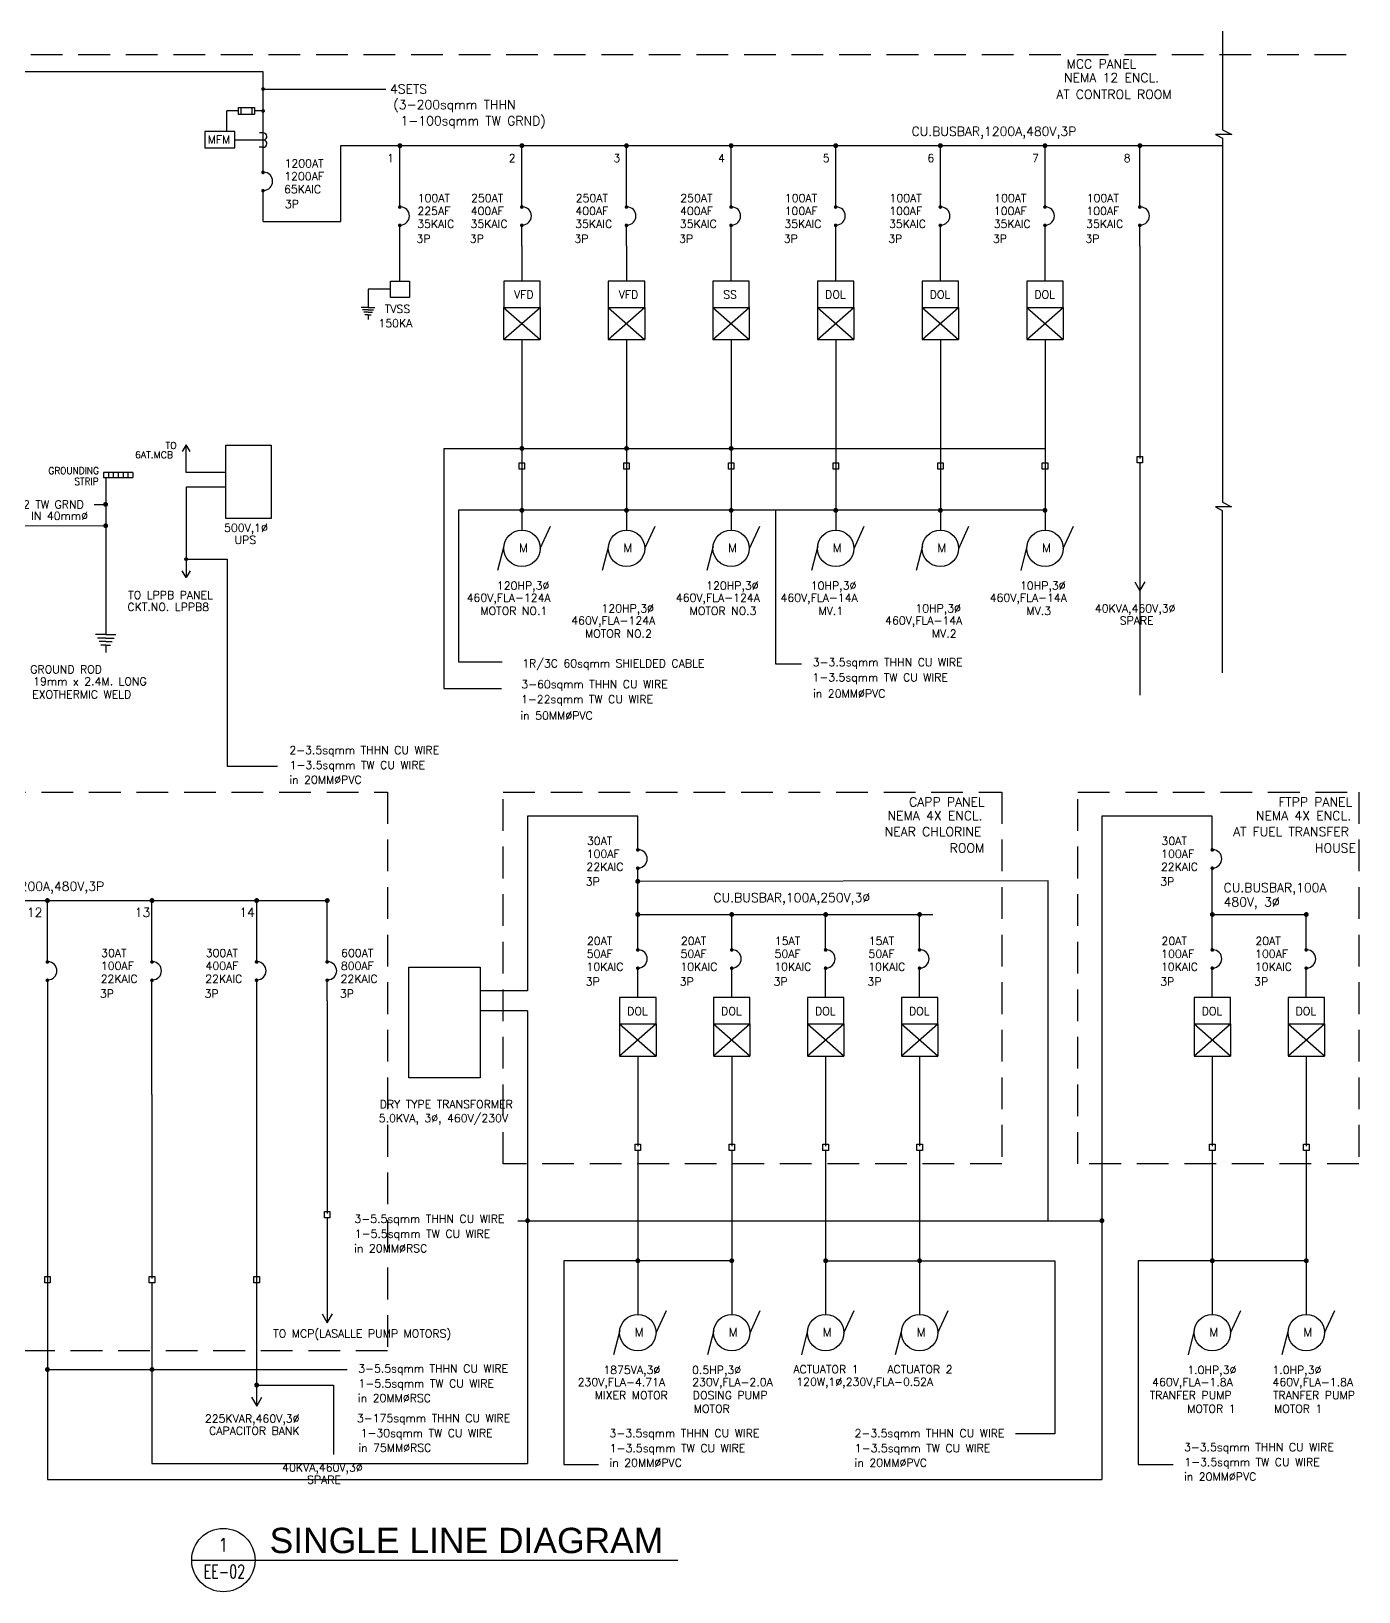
# Model space of a CAD drawing. Header units: millimetres. Extents: x 218407 to 1038532, y 22679 to 193677.
# Drawn here: x 1017592 to 1038532, y 26820 to 51430 of the extents above; entities that cross this region are included whole.
import ezdxf
from ezdxf.enums import TextEntityAlignment as Align

# ---------------------------------------------------------------- set-up
doc = ezdxf.new("R2010")
doc.units = ezdxf.units.MM
doc.header["$LTSCALE"] = 1000
doc.header["$MEASUREMENT"] = 0
doc.linetypes.add('HIDDEN', pattern=[0.375, 0.25, -0.125])
for name, color, linetype in [('a ee', 3, 'Continuous'), ('a ee co', 7, 'Continuous'), ('a lights', 3, 'Continuous'), ('aa co', 7, 'Continuous'), ('aa light', 7, 'Continuous'), ('drawing', 7, 'Continuous'), ('LIGHTING', 1, 'Continuous')]:
    doc.layers.add(name, color=color, linetype=linetype)
doc.styles.add('ROMANS', font='ROMANS.shx')
doc.styles.add('SIMPLEX', font='simplex.shx', dxfattribs={"width": 0.8})
doc.styles.get("Standard").update_dxf_attribs({"font": 'simplex.shx'})

msp = doc.modelspace()

# ---------------------------------------------------------------- hatches: boundary and pattern name
at = {"layer": 'a lights'}
msp.add_hatch(color=1, dxfattribs=at).paths.add_polyline_path([(1020059, 43104, 1), (1020014, 43104, 1)])

# ---------------------------------------------------------------- linework, layer by layer
at = {"color": 1}
msp.add_line((1020123, 27320), (1027789, 27320), dxfattribs=at)
msp.add_circle((1020623, 27320), 500, dxfattribs=at)
at = {"layer": 'a ee', "color": 4, "ltscale": 5}
for p, q in [((1021250, 49190, 106), (1021250, 50789, 106)), ((1022477, 48430, 106), (1022477, 49626, 106)), ((1023407, 48644, 106), (1023407, 49626, 106)), ((1025332, 48644, 88), (1025332, 49626, 88)), ((1026982, 48644, 88), (1026982, 49626, 88)), ((1028632, 48644, 88), (1028632, 49626, 88)), ((1030282, 48644, 88), (1030282, 49626, 88)), ((1031933, 48644, 88), (1031933, 49626, 88)), ((1033583, 48644, 88), (1033583, 49626, 88)), ((1035080, 48644, 88), (1035080, 49626, 88)), ((1021250, 48430, 106), (1021250, 48930, 106)), ((1021250, 48430, 106), (1022477, 48430, 106)), ((1017847, 36739, 35), (1017847, 37721, 35)), ((1019497, 36739, 35), (1019497, 37721, 35)), ((1021148, 36739, 35), (1021148, 37721, 35)), ((1022261, 36739, 35), (1022261, 37721, 35)), ((1027160, 36929, 141), (1027160, 37501, 141)), ((1028642, 36929, 141), (1028642, 37501, 141)), ((1030123, 36929, 141), (1030123, 37501, 141)), ((1031605, 36929, 141), (1031605, 37501, 141)), ((1036222, 36929, 159), (1036222, 37501, 159)), ((1037704, 36929, 159), (1037704, 37501, 159)), ((1017847, 36479, 35), (1017847, 36448, 35)), ((1017847, 36444, 35), (1017847, 31761, 35)), ((1019497, 34664, 35), (1019497, 36479, 35)), ((1019497, 36479, 35), (1019497, 36448, 35)), ((1021148, 29748, 35), (1021148, 36479, 35)), ((1021148, 36479, 35), (1021148, 36448, 35)), ((1019497, 34664, 35), (1019497, 31761, 35))]:
    msp.add_line(p, q, dxfattribs=at)
at = {"layer": 'a ee', "color": 3, "ltscale": 5}
for p, q in [((1020855, 50228, 106), (1021113, 50228, 106)), ((1020855, 50228, 106), (1020855, 50121, 106)), ((1020898, 50228, 106), (1020898, 50121, 106)), ((1021070, 50228, 106), (1021070, 50121, 106)), ((1021113, 50228, 106), (1021113, 50121, 106)), ((1020858, 50173, 106), (1020675, 50173, 106)), ((1020855, 50121, 106), (1021113, 50121, 106)), ((1021250, 50173, 106), (1021113, 50173, 106)), ((1021264, 49714, 106), (1020804, 49714, 106)), ((1021252, 49828, 106), (1021194, 49828, 106)), ((1021252, 49601, 106), (1021190, 49601, 106)), ((1023407, 47491, 106), (1023407, 48383, 106)), ((1023407, 48383, 106), (1023407, 48353, 106)), ((1025332, 48045, 88), (1025332, 48383, 88)), ((1025332, 48383, 88), (1025332, 48353, 88)), ((1026982, 48045, 88), (1026982, 48383, 88)), ((1026982, 48383, 88), (1026982, 48353, 88)), ((1028632, 47491, 88), (1028632, 48383, 88)), ((1028632, 48383, 88), (1028632, 48353, 88)), ((1030282, 47491, 88), (1030282, 48383, 88)), ((1030282, 48383, 88), (1030282, 48353, 88)), ((1031933, 47491, 88), (1031933, 48383, 88)), ((1031933, 48383, 88), (1031933, 48353, 88)), ((1033583, 47491, 88), (1033583, 48383, 88)), ((1033583, 48383, 88), (1033583, 48353, 88)), ((1035080, 48045, 88), (1035080, 48383, 88)), ((1035080, 48383, 88), (1035080, 48353, 88)), ((1025332, 48045, 88), (1025332, 47491, 88)), ((1026982, 48045, 88), (1026982, 47491, 88)), ((1035080, 48045, 88), (1035080, 46568, 88)), ((1025044, 47077, 88), (1025044, 46569, 88)), ((1025044, 47076, 88), (1025618, 46569, 88)), ((1025044, 46569, 88), (1025618, 47076, 88)), ((1025045, 47076, 88), (1025619, 47076, 88)), ((1025045, 47076, 88), (1025619, 47076, 88)), ((1025618, 47165, 88), (1025618, 47165, 88)), ((1025619, 47076, 88), (1025619, 46568, 88)), ((1026694, 47077, 88), (1026694, 46569, 88)), ((1026694, 47076, 88), (1027268, 46569, 88)), ((1026694, 46569, 88), (1027268, 47076, 88)), ((1026695, 47076, 88), (1027269, 47076, 88)), ((1026695, 47076, 88), (1027269, 47076, 88)), ((1027269, 47076, 88), (1027269, 46568, 88)), ((1028345, 47077, 88), (1028345, 46569, 88)), ((1028345, 47076, 88), (1028918, 46569, 88)), ((1028345, 46569, 88), (1028918, 47076, 88)), ((1028345, 47076, 88), (1028919, 47076, 88)), ((1028345, 47076, 88), (1028919, 47076, 88)), ((1028918, 47165, 88), (1028918, 47165, 88)), ((1028919, 47076, 88), (1028919, 46568, 88)), ((1029995, 47077, 88), (1029995, 46569, 88)), ((1029995, 47076, 88), (1030569, 46569, 88)), ((1029995, 46569, 88), (1030569, 47076, 88)), ((1029996, 47076, 88), (1030569, 47076, 88)), ((1029996, 47076, 88), (1030569, 47076, 88)), ((1030569, 47165, 88), (1030569, 47165, 88)), ((1030569, 47076, 88), (1030569, 46568, 88)), ((1031645, 47077, 88), (1031645, 46569, 88)), ((1031645, 47076, 88), (1032219, 46569, 88)), ((1031645, 46569, 88), (1032219, 47076, 88)), ((1031646, 47076, 88), (1032220, 47076, 88)), ((1031646, 47076, 88), (1032220, 47076, 88)), ((1032219, 47165, 88), (1032219, 47165, 88)), ((1032220, 47076, 88), (1032220, 46568, 88)), ((1033295, 47077, 88), (1033295, 46569, 88)), ((1033295, 47076, 88), (1033869, 46569, 88)), ((1033295, 46569, 88), (1033869, 47076, 88)), ((1033296, 47076, 88), (1033870, 47076, 88)), ((1033296, 47076, 88), (1033870, 47076, 88)), ((1033869, 47165, 88), (1033869, 47165, 88)), ((1033870, 47076, 88), (1033870, 46568, 88)), ((1025045, 46568, 88), (1025619, 46568, 88)), ((1025332, 46568, 88), (1025332, 43562, 88)), ((1026695, 46568, 88), (1027269, 46568, 88)), ((1026982, 46568, 88), (1026982, 43562, 88)), ((1028345, 46568, 88), (1028919, 46568, 88)), ((1028632, 46568, 88), (1028632, 43562, 88)), ((1029996, 46568, 88), (1030569, 46568, 88)), ((1030282, 46568, 88), (1030282, 43562, 88)), ((1031646, 46568, 88), (1032220, 46568, 88)), ((1031933, 46568, 88), (1031933, 43562, 88)), ((1033296, 46568, 88), (1033870, 46568, 88)), ((1033583, 46568, 88), (1033583, 43562, 88)), ((1035080, 46568, 88), (1035080, 44690, 88)), ((1027160, 38245, 141), (1027160, 38215, 141)), ((1036222, 38245, 159), (1036222, 38215, 159)), ((1022261, 36141, 35), (1022261, 36479, 35)), ((1022261, 36479, 35), (1022261, 36448, 35)), ((1027160, 36192, 141), (1027160, 36668, 141)), ((1027160, 36668, 141), (1027160, 36638, 141)), ((1028642, 36192, 141), (1028642, 36668, 141)), ((1028642, 36668, 141), (1028642, 36638, 141)), ((1030123, 36192, 141), (1030123, 36668, 141)), ((1030123, 36668, 141), (1030123, 36638, 141)), ((1031605, 36192, 141), (1031605, 36668, 141)), ((1031605, 36668, 141), (1031605, 36638, 141)), ((1036222, 36192, 159), (1036222, 36668, 159)), ((1036222, 36668, 159), (1036222, 36638, 159)), ((1037704, 36192, 159), (1037704, 36668, 159)), ((1037704, 36668, 159), (1037704, 36638, 159)), ((1022261, 36141, 35), (1022261, 34664, 35)), ((1026873, 35778, 141), (1026873, 35270, 141)), ((1026873, 35777, 141), (1027446, 35270, 141)), ((1026873, 35270, 141), (1027446, 35777, 141)), ((1026873, 35776, 141), (1027447, 35776, 141)), ((1026873, 35776, 141), (1027447, 35776, 141)), ((1027446, 35865, 141), (1027446, 35865, 141)), ((1027447, 35776, 141), (1027447, 35269, 141)), ((1028354, 35778, 141), (1028354, 35270, 141)), ((1028354, 35777, 141), (1028928, 35270, 141)), ((1028354, 35270, 141), (1028928, 35777, 141)), ((1028355, 35776, 141), (1028929, 35776, 141)), ((1028355, 35776, 141), (1028929, 35776, 141)), ((1028928, 35865, 141), (1028928, 35865, 141)), ((1028929, 35776, 141), (1028929, 35269, 141)), ((1029836, 35778, 141), (1029836, 35270, 141)), ((1029836, 35777, 141), (1030409, 35270, 141)), ((1029836, 35270, 141), (1030409, 35777, 141)), ((1029836, 35776, 141), (1030410, 35776, 141)), ((1029836, 35776, 141), (1030410, 35776, 141)), ((1030409, 35865, 141), (1030409, 35865, 141)), ((1030410, 35776, 141), (1030410, 35269, 141)), ((1031317, 35778, 141), (1031317, 35270, 141)), ((1031317, 35777, 141), (1031891, 35270, 141)), ((1031317, 35270, 141), (1031891, 35777, 141)), ((1031318, 35776, 141), (1031892, 35776, 141)), ((1031318, 35776, 141), (1031892, 35776, 141)), ((1031891, 35865, 141), (1031891, 35865, 141)), ((1031892, 35776, 141), (1031892, 35269, 141)), ((1035935, 35778, 159), (1035935, 35270, 159)), ((1035935, 35777, 159), (1036508, 35270, 159)), ((1035935, 35270, 159), (1036508, 35777, 159)), ((1035935, 35776, 159), (1036509, 35776, 159)), ((1035935, 35776, 159), (1036509, 35776, 159)), ((1036508, 35865, 159), (1036508, 35865, 159)), ((1036509, 35776, 159), (1036509, 35269, 159)), ((1037416, 35778, 159), (1037416, 35270, 159)), ((1037416, 35777, 159), (1037990, 35270, 159)), ((1037416, 35270, 159), (1037990, 35777, 159)), ((1037417, 35776, 159), (1037991, 35776, 159)), ((1037417, 35776, 159), (1037991, 35776, 159)), ((1037990, 35865, 159), (1037990, 35865, 159)), ((1037991, 35776, 159), (1037991, 35269, 159)), ((1026873, 35269, 141), (1027447, 35269, 141)), ((1027160, 35269, 141), (1027160, 33846, 141)), ((1028355, 35269, 141), (1028929, 35269, 141)), ((1028642, 35269, 141), (1028642, 33846, 141)), ((1029836, 35269, 141), (1030410, 35269, 141)), ((1030123, 35269, 141), (1030123, 33846, 141)), ((1031318, 35269, 141), (1031892, 35269, 141)), ((1031605, 35269, 141), (1031605, 33846, 141)), ((1035935, 35269, 159), (1036509, 35269, 159)), ((1036222, 35269, 159), (1036222, 33846, 159)), ((1037417, 35269, 159), (1037991, 35269, 159)), ((1037704, 35269, 159), (1037704, 33846, 159)), ((1022261, 34664, 35), (1022261, 32786, 35))]:
    msp.add_line(p, q, dxfattribs=at)
at = {"layer": 'a ee', "color": 0, "ltscale": 5}
for p, q in [((1021250, 48930, 106), (1021250, 48899, 106)), ((1027268, 47165, 88), (1027268, 47165, 88))]:
    msp.add_line(p, q, dxfattribs=at)
at = {"layer": 'a ee', "color": 3}
for p, q in [((1022905, 47361, 106), (1022905, 47074, 106)), ((1022905, 47074, 106), (1022798, 47074, 106)), ((1022905, 47035, 106), (1022818, 47035, 106)), ((1022905, 47074, 106), (1023012, 47074, 106)), ((1022905, 47035, 106), (1022993, 47035, 106)), ((1022905, 46999, 106), (1022836, 46999, 106)), ((1022905, 46960, 106), (1022855, 46960, 106)), ((1022905, 46999, 106), (1022975, 46999, 106)), ((1022905, 46960, 106), (1022955, 46960, 106)), ((1022905, 46960, 106), (1022905, 46886, 106))]:
    msp.add_line(p, q, dxfattribs=at)
at = {"layer": 'a ee', "color": 4, "linetype": 'Continuous', "ltscale": 5}
for p, q in [((1020036, 44908), (1019975, 44801)), ((1020036, 44908), (1019975, 44801)), ((1020098, 44801), (1020036, 44908)), ((1020098, 44801), (1020036, 44908)), ((1020036, 42816), (1019975, 42922)), ((1020036, 42816), (1019975, 42922)), ((1020098, 42922), (1020036, 42816)), ((1020098, 42922), (1020036, 42816))]:
    msp.add_line(p, q, dxfattribs=at)
at = {"layer": 'a ee', "color": 0}
msp.add_line((1018732, 44471, 106), (1018732, 44391, 106), dxfattribs=at)
at = {"layer": 'a ee'}
for p, q in [((1019194, 44471, 106), (1018732, 44471, 106)), ((1018732, 44391, 106), (1019194, 44391, 106)), ((1018767, 44391, 106), (1018767, 41917, 106)), ((1018809, 44471, 106), (1018809, 44391, 106)), ((1018886, 44471, 106), (1018886, 44391, 106)), ((1018963, 44471, 106), (1018963, 44391, 106)), ((1019040, 44471, 106), (1019040, 44391, 106)), ((1019040, 44471, 106), (1019040, 44391, 106)), ((1019117, 44471, 106), (1019117, 44391, 106)), ((1019194, 44471, 106), (1019194, 44391, 106)), ((1018767, 41917, 106), (1018607, 41917, 106)), ((1018767, 41858, 106), (1018636, 41858, 106)), ((1018767, 41917, 106), (1018927, 41917, 106)), ((1018767, 41858, 106), (1018898, 41858, 106)), ((1018767, 41805, 106), (1018663, 41805, 106)), ((1018767, 41746, 106), (1018692, 41746, 106)), ((1018767, 41805, 106), (1018871, 41805, 106)), ((1018767, 41746, 106), (1018842, 41746, 106)), ((1018767, 41746, 106), (1018767, 41634, 106))]:
    msp.add_line(p, q, dxfattribs=at)
at = {"layer": 'a ee', "color": 251}
msp.add_line((1018585, 43967, 106), (1018770, 43967, 106), dxfattribs=at)
at = {"layer": 'a ee', "color": 2, "ltscale": 5}
for p, q in [((1025620, 43271, 88), (1025782, 43624, 88)), ((1027270, 43271, 88), (1027432, 43624, 88)), ((1028921, 43271, 88), (1029083, 43624, 88)), ((1030571, 43271, 88), (1030733, 43624, 88)), ((1032221, 43271, 88), (1032383, 43624, 88)), ((1033871, 43271, 88), (1034033, 43624, 88)), ((1025047, 43310, 88), (1024949, 42924, 88)), ((1026697, 43310, 88), (1026599, 42924, 88)), ((1028347, 43310, 88), (1028249, 42924, 88)), ((1029998, 43310, 88), (1029900, 42924, 88)), ((1031648, 43310, 88), (1031550, 42924, 88)), ((1033298, 43310, 88), (1033200, 42924, 88)), ((1027449, 30902, 194), (1027611, 31255, 194)), ((1028930, 30902, 194), (1029092, 31255, 194)), ((1030412, 30902, 194), (1030574, 31255, 194)), ((1031893, 30902, 194), (1032055, 31255, 194)), ((1036511, 30902, 211), (1036673, 31255, 211)), ((1037992, 30902, 211), (1038154, 31255, 211)), ((1026876, 30941, 194), (1026778, 30555, 194)), ((1028357, 30941, 194), (1028259, 30555, 194)), ((1029839, 30941, 194), (1029741, 30555, 194)), ((1031320, 30941, 194), (1031222, 30555, 194)), ((1035938, 30941, 211), (1035840, 30555, 211)), ((1037419, 30941, 211), (1037321, 30555, 211))]:
    msp.add_line(p, q, dxfattribs=at)
at = {"layer": 'a ee', "color": 3, "linetype": 'Continuous', "ltscale": 5}
for p, q in [((1034998, 42745, 88), (1035080, 42603, 88)), ((1035080, 42603, 88), (1035162, 42745, 88)), ((1022179, 31202, 35), (1022261, 31060, 35)), ((1022261, 31060, 35), (1022343, 31202, 35))]:
    msp.add_line(p, q, dxfattribs=at)
at = {"layer": 'a ee', "color": 0, "linetype": 'Continuous', "ltscale": 5}
for p, q in [((1021066, 29890, 35), (1021148, 29748, 35)), ((1021148, 29748, 35), (1021230, 29890, 35))]:
    msp.add_line(p, q, dxfattribs=at)
at = {"layer": 'a ee', "color": 1, "linetype": 'HIDDEN', "ltscale": 2}
for points, elevation in [([(1016085, 51062), (1038364, 51062)], 106), ([(1011003, 39432), (1023214, 39432), (1023214, 30621), (1011003, 30619)], 53)]:
    msp.add_lwpolyline(points, dxfattribs=dict(at, elevation=elevation))
at = {"layer": 'a ee', "color": 4, "ltscale": 5}
for points, elevation in [([(1021250, 50789), (1016495, 50789)], 106), ([(1022477, 49626), (1036380, 49626)], 106), ([(1011003, 37721), (1022261, 37721)], 35), ([(1027163, 37501), (1031814, 37501)], 159), ([(1036225, 37501), (1037704, 37501)], 176)]:
    msp.add_lwpolyline(points, dxfattribs=dict(at, elevation=elevation))
at = {"layer": 'a ee', "color": 1, "ltscale": 5, "const_width": 28.7, "elevation": 106}
for points in [[(1021235, 50519, 1), (1021264, 50519, 1)], [(1021235, 50173, 1), (1021264, 50173, 1)]]:
    msp.add_lwpolyline(points, format="xyb", close=True, dxfattribs=at)
at = {"layer": 'a ee', "color": 3, "ltscale": 5}
for points, elevation in [([(1020332, 49851), (1020332, 49592), (1020804, 49592), (1020804, 49851)], 106), ([(1025289, 44623), (1025375, 44623), (1025375, 44523), (1025289, 44523)], 88), ([(1026939, 44623), (1027025, 44623), (1027025, 44523), (1026939, 44523)], 88), ([(1028589, 44623), (1028675, 44623), (1028675, 44523), (1028589, 44523)], 88), ([(1030239, 44623), (1030325, 44623), (1030325, 44523), (1030239, 44523)], 88), ([(1031890, 44623), (1031976, 44623), (1031976, 44523), (1031890, 44523)], 88), ([(1033540, 44623), (1033626, 44623), (1033626, 44523), (1033540, 44523)], 88), ([(1035037, 44724), (1035123, 44724), (1035123, 44624), (1035037, 44624)], 88), ([(1027117, 33880), (1027203, 33880), (1027203, 33780), (1027117, 33780)], 141), ([(1028599, 33880), (1028685, 33880), (1028685, 33780), (1028599, 33780)], 141), ([(1030080, 33880), (1030166, 33880), (1030166, 33780), (1030080, 33780)], 141), ([(1031562, 33880), (1031648, 33880), (1031648, 33780), (1031562, 33780)], 141), ([(1036179, 33880), (1036265, 33880), (1036265, 33780), (1036179, 33780)], 159), ([(1037661, 33880), (1037747, 33880), (1037747, 33780), (1037661, 33780)], 159), ([(1022218, 32819), (1022304, 32819), (1022304, 32719), (1022218, 32719)], 35)]:
    msp.add_lwpolyline(points, close=True, dxfattribs=dict(at, elevation=elevation))
at = {"layer": 'a ee', "color": 4, "const_width": 38.6}
for points, elevation in [([(1023388, 49626, 1), (1023427, 49626, 1)], 106), ([(1025312, 49626, 1), (1025351, 49626, 1)], 88), ([(1026963, 49626, 1), (1027001, 49626, 1)], 88), ([(1028613, 49626, 1), (1028652, 49626, 1)], 88), ([(1030263, 49626, 1), (1030302, 49626, 1)], 88), ([(1031913, 49626, 1), (1031952, 49626, 1)], 88), ([(1033564, 49626, 1), (1033602, 49626, 1)], 88), ([(1035060, 49626, 1), (1035099, 49626, 1)], 88), ([(1017828, 37721, 1), (1017867, 37721, 1)], 35), ([(1019478, 37721, 1), (1019517, 37721, 1)], 35), ([(1021128, 37721, 1), (1021167, 37721, 1)], 35), ([(1022242, 37721, 1), (1022280, 37721, 1)], 35)]:
    msp.add_lwpolyline(points, format="xyb", close=True, dxfattribs=dict(at, elevation=elevation))
at = {"layer": 'a ee', "color": 0, "ltscale": 5, "const_width": 28.7}
for points, elevation in [([(1021234, 49204, 1), (1021263, 49204, 1)], 106), ([(1021234, 48915, 1), (1021263, 48915, 1)], 106), ([(1017832, 36464, 1), (1017861, 36464, 1)], 35), ([(1019482, 36464, 1), (1019511, 36464, 1)], 35), ([(1021132, 36464, 1), (1021161, 36464, 1)], 35)]:
    msp.add_lwpolyline(points, format="xyb", close=True, dxfattribs=dict(at, elevation=elevation))
at = {"layer": 'a ee', "color": 3, "ltscale": 5, "const_width": 28.7}
for points, elevation in [([(1023392, 48658, 1), (1023421, 48658, 1)], 106), ([(1025316, 48658, 1), (1025345, 48658, 1)], 88), ([(1026967, 48658, 1), (1026995, 48658, 1)], 88), ([(1028617, 48658, 1), (1028646, 48658, 1)], 88), ([(1030267, 48658, 1), (1030296, 48658, 1)], 88), ([(1031917, 48658, 1), (1031946, 48658, 1)], 88), ([(1033568, 48658, 1), (1033596, 48658, 1)], 88), ([(1035064, 48658, 1), (1035093, 48658, 1)], 88), ([(1023392, 48369, 1), (1023421, 48369, 1)], 106), ([(1025316, 48369, 1), (1025345, 48369, 1)], 88), ([(1026967, 48369, 1), (1026995, 48369, 1)], 88), ([(1028617, 48369, 1), (1028646, 48369, 1)], 88), ([(1030267, 48369, 1), (1030296, 48369, 1)], 88), ([(1031917, 48369, 1), (1031946, 48369, 1)], 88), ([(1033568, 48369, 1), (1033596, 48369, 1)], 88), ([(1035064, 48369, 1), (1035093, 48369, 1)], 88), ([(1027145, 38520, 1), (1027174, 38520, 1)], 141), ([(1036207, 38520, 1), (1036236, 38520, 1)], 159), ([(1027145, 38231, 1), (1027174, 38231, 1)], 141), ([(1036207, 38231, 1), (1036236, 38231, 1)], 159), ([(1027145, 36943, 1), (1027174, 36943, 1)], 141), ([(1028627, 36943, 1), (1028655, 36943, 1)], 141), ([(1030108, 36943, 1), (1030137, 36943, 1)], 141), ([(1031590, 36943, 1), (1031618, 36943, 1)], 141), ([(1036207, 36943, 1), (1036236, 36943, 1)], 159), ([(1037689, 36943, 1), (1037717, 36943, 1)], 159), ([(1022246, 36753, 1), (1022274, 36753, 1)], 35), ([(1027145, 36654, 1), (1027174, 36654, 1)], 141), ([(1028627, 36654, 1), (1028655, 36654, 1)], 141), ([(1030108, 36654, 1), (1030137, 36654, 1)], 141), ([(1031590, 36654, 1), (1031618, 36654, 1)], 141), ([(1036207, 36654, 1), (1036236, 36654, 1)], 159), ([(1037689, 36654, 1), (1037717, 36654, 1)], 159), ([(1022246, 36464, 1), (1022274, 36464, 1)], 35)]:
    msp.add_lwpolyline(points, format="xyb", close=True, dxfattribs=dict(at, elevation=elevation))
at = {"layer": 'a ee', "color": 1, "elevation": 88, "flags": 128}
for points in [[(1024098, 44851), (1033583, 44851)], [(1024098, 44851), (1024098, 41064), (1025008, 41064)], [(1033583, 43875), (1024333, 43875), (1024333, 41484), (1025018, 41484)], [(1033583, 43875), (1029331, 43875), (1029331, 41456), (1029742, 41456)]]:
    msp.add_lwpolyline(points, dxfattribs=at)
at = {"layer": 'a ee', "color": 0, "const_width": 38.6}
for points, elevation in [([(1025312, 44851, 1), (1025351, 44851, 1)], 88), ([(1025312, 44851, 1), (1025351, 44851, 1)], 88), ([(1026963, 44851, 1), (1027001, 44851, 1)], 88), ([(1028613, 44851, 1), (1028652, 44851, 1)], 88), ([(1018784, 43969, -1), (1018746, 43969, -1)], 106), ([(1025312, 43875, 1), (1025351, 43875, 1)], 88), ([(1026963, 43875, 1), (1027001, 43875, 1)], 88), ([(1028613, 43875, 1), (1028652, 43875, 1)], 88), ([(1030263, 43875, 1), (1030302, 43875, 1)], 88), ([(1031913, 43875, 1), (1031952, 43875, 1)], 88), ([(1033564, 43875, 1), (1033602, 43875, 1)], 88), ([(1018786, 43632, -1), (1018748, 43632, -1)], 106), ([(1027141, 37501, 1), (1027180, 37501, 1)], 141), ([(1028623, 37501, 1), (1028661, 37501, 1)], 141), ([(1030104, 37501, 1), (1030143, 37501, 1)], 141), ([(1031586, 37501, 1), (1031624, 37501, 1)], 141), ([(1036203, 37501, 1), (1036242, 37501, 1)], 159), ([(1037685, 37501, 1), (1037723, 37501, 1)], 159), ([(1017828, 30326, 1), (1017867, 30326, 1)], 35), ([(1019478, 30326, 1), (1019517, 30326, 1)], 35), ([(1021128, 30080, 1), (1021167, 30080, 1)], 35)]:
    msp.add_lwpolyline(points, format="xyb", close=True, dxfattribs=dict(at, elevation=elevation))
at = {"layer": 'a ee', "color": 3}
for points, elevation in [([(1035080, 44624), (1035080, 40958)], 88), ([(1025332, 44523), (1025332, 43562)], 88), ([(1026982, 44523), (1026982, 43562)], 88), ([(1028632, 44523), (1028632, 43562)], 88), ([(1030282, 44523), (1030282, 43562)], 88), ([(1031933, 44523), (1031933, 43562)], 88), ([(1033583, 44523), (1033583, 43562)], 88), ([(1027160, 33780), (1027160, 31194)], 141), ([(1028642, 33780), (1028642, 31194)], 141), ([(1030123, 33780), (1030123, 31194)], 141), ([(1031605, 33780), (1031605, 31194)], 141), ([(1036222, 33780), (1036222, 31194)], 159), ([(1037704, 33780), (1037704, 31194)], 159), ([(1022261, 32719), (1022261, 31060)], 35)]:
    msp.add_lwpolyline(points, dxfattribs=dict(at, elevation=elevation))
at = {"layer": 'a ee', "elevation": 106}
msp.add_lwpolyline([(1016438, 43080), (1017015, 43634), (1018767, 43632)], dxfattribs=at)
at = {"layer": 'a ee', "color": 1, "linetype": 'HIDDEN', "ltscale": 2}
for points, elevation in [([(1025038, 39432), (1032902, 39432), (1032902, 33571), (1025038, 33571)], 53), ([(1034100, 39432), (1038532, 39432), (1038532, 33571), (1034100, 33571)], 70)]:
    msp.add_lwpolyline(points, close=True, dxfattribs=dict(at, elevation=elevation))
at = {"layer": 'a ee', "color": 3, "const_width": 38.6}
for points in [[(1027140, 38024, 1), (1027179, 38024, 1)], [(1025402, 32673, 1), (1025440, 32673, 1)], [(1034461, 32673, 1), (1034500, 32673, 1)]]:
    msp.add_lwpolyline(points, format="xyb", close=True, dxfattribs=at)
at = {"layer": 'a ee', "color": 4, "ltscale": 5, "const_width": 28.7, "elevation": 35}
for points in [[(1017832, 36753, 1), (1017861, 36753, 1)], [(1019482, 36753, 1), (1019511, 36753, 1)], [(1021132, 36753, 1), (1021161, 36753, 1)]]:
    msp.add_lwpolyline(points, format="xyb", close=True, dxfattribs=at)
at = {"layer": 'a ee', "color": 3, "const_width": 38.6}
for points, elevation in [([(1027141, 32041, 1), (1027180, 32041, 1)], 194), ([(1028623, 32041, 1), (1028661, 32041, 1)], 194), ([(1030104, 32041, 1), (1030143, 32041, 1)], 194), ([(1031586, 32041, 1), (1031624, 32041, 1)], 194), ([(1036203, 32041, 1), (1036242, 32041, 1)], 211), ([(1037685, 32041, 1), (1037723, 32041, 1)], 211)]:
    msp.add_lwpolyline(points, format="xyb", close=True, dxfattribs=dict(at, elevation=elevation))
at = {"layer": 'a ee', "color": 4, "ltscale": 5, "elevation": 35}
for points in [[(1017804, 31794), (1017890, 31794), (1017890, 31694), (1017804, 31694)], [(1019454, 31794), (1019540, 31794), (1019540, 31694), (1019454, 31694)], [(1021105, 31794), (1021191, 31794), (1021191, 31694), (1021105, 31694)]]:
    msp.add_lwpolyline(points, close=True, dxfattribs=at)
at = {"layer": 'a ee', "color": 4, "elevation": 35}
for points in [[(1017847, 31761), (1017847, 29748)], [(1019497, 31694), (1019497, 29748)]]:
    msp.add_lwpolyline(points, dxfattribs=at)
at = {"layer": 'a ee', "color": 2, "ltscale": 5}
for centre in [(1025332, 43275, 88), (1026982, 43275, 88), (1028632, 43275, 88), (1030282, 43275, 88), (1031933, 43275, 88), (1033583, 43275, 88), (1027160, 30907, 194), (1028642, 30907, 194), (1030123, 30907, 194), (1031605, 30907, 194), (1036222, 30907, 211), (1037704, 30907, 211)]:
    msp.add_circle(centre, 287, dxfattribs=at)
at = {"layer": 'a ee', "color": 3, "ltscale": 5}
for centre, radius, start, end in [((1021252, 49771, 106), 57.4, 281.8144, 90), ((1021252, 49658, 106), 57.4, 270, 78.1856), ((1023414, 48517, 106), 143, 271.4454, 88.4376), ((1025338, 48517, 88), 143, 271.4454, 88.4376), ((1026988, 48517, 88), 143, 271.4454, 88.4376), ((1028639, 48517, 88), 143, 271.4454, 88.4376), ((1030289, 48517, 88), 143, 271.4454, 88.4376), ((1031939, 48517, 88), 143, 271.4454, 88.4376), ((1033589, 48517, 88), 143, 271.4454, 88.4376), ((1035086, 48517, 88), 143, 271.4454, 88.4376), ((1027167, 38379, 141), 143, 271.4454, 88.4376), ((1036229, 38379, 159), 143, 271.4454, 88.4376), ((1027167, 36802, 141), 143, 271.4454, 88.4376), ((1028648, 36802, 141), 143, 271.4454, 88.4376), ((1030130, 36802, 141), 143, 271.4454, 88.4376), ((1031611, 36802, 141), 143, 271.4454, 88.4376), ((1036229, 36802, 159), 143, 271.4454, 88.4376), ((1037710, 36802, 159), 143, 271.4454, 88.4376), ((1022267, 36613, 35), 143, 271.4454, 88.4376)]:
    msp.add_arc(centre, radius, start, end, dxfattribs=at)
at = {"layer": 'a ee', "color": 0, "ltscale": 5}
msp.add_arc((1021256, 49064, 106), 143, 271.4454, 88.4376, dxfattribs=at)
at = {"layer": 'a ee', "color": 4, "ltscale": 5}
for centre in [(1017854, 36613, 35), (1019504, 36613, 35), (1021154, 36613, 35)]:
    msp.add_arc(centre, 143, 271.4454, 88.4376, dxfattribs=at)
at = {"layer": 'a ee co', "color": 3, "elevation": 106}
msp.add_lwpolyline([(1023258, 47491), (1023557, 47491), (1023557, 47230), (1023258, 47230)], close=True, dxfattribs=at)
at = {"layer": 'a lights', "color": 1}
msp.add_lwpolyline([(1020036, 43104), (1020681, 43104), (1020681, 39843), (1021474, 39843)], dxfattribs=at)
at = {"layer": 'a lights', "color": 3}
msp.add_circle((1020036, 43104), 22.8, dxfattribs=at)
at = {"layer": 'aa co', "color": 8, "elevation": 88}
for points in [[(1036380, 51430), (1036380, 49876), (1036528, 49800), (1036271, 49800), (1036380, 49743), (1036380, 47180)], [(1036380, 47180), (1036380, 44005), (1036527, 43930), (1036270, 43930), (1036379, 43873), (1036379, 41310)]]:
    msp.add_lwpolyline(points, dxfattribs=at)
at = {"layer": 'aa co', "color": 3, "elevation": 106}
msp.add_lwpolyline([(1023258, 47361), (1022905, 47361)], dxfattribs=at)
at = {"layer": 'aa co', "color": 1, "elevation": 35}
for points in [[(1017847, 30326), (1022577, 30326)], [(1021148, 30080), (1022359, 30080), (1022359, 28985)]]:
    msp.add_lwpolyline(points, dxfattribs=at)
at = {"layer": 'aa light', "color": 1}
for points, elevation in [([(1021250, 50519), (1023186, 50519)], 106), ([(1028642, 32041), (1025991, 32041), (1025991, 28830), (1026540, 28830)], 194), ([(1030123, 32041), (1033737, 32041), (1033737, 29309), (1033116, 29309)], 194), ([(1037704, 32041), (1035053, 32041), (1035053, 28830), (1035602, 28830)], 211)]:
    msp.add_lwpolyline(points, dxfattribs=dict(at, elevation=elevation))
at = {"layer": 'aa light', "color": 3}
for points in [[(1020664, 44472), (1020036, 44472), (1020036, 44908)], [(1020664, 44240), (1020036, 44240), (1020036, 42816)]]:
    msp.add_lwpolyline(points, dxfattribs=at)
msp.add_lwpolyline([(1020664, 44903), (1021376, 44903), (1021376, 43745), (1020664, 43745)], close=True, dxfattribs=at)
at = {"layer": 'aa light', "color": 4}
for points, elevation in [([(1027159, 38520), (1027159, 39051), (1025418, 39051), (1025418, 36295)], 141), ([(1036221, 38520), (1036221, 39051), (1034480, 39051), (1034480, 28593)], 159), ([(1027160, 37501), (1027159, 38231)], 141), ([(1036222, 37501), (1036221, 38231)], 159), ([(1025418, 36295), (1024674, 36295)], 141), ([(1025418, 35981), (1024674, 35981)], 141), ([(1025418, 35981), (1025418, 28845)], 141), ([(1017847, 29748), (1017847, 28593), (1034480, 28593)], 35), ([(1019497, 29748), (1019497, 28845), (1025418, 28845)], 35)]:
    msp.add_lwpolyline(points, dxfattribs=dict(at, elevation=elevation))
at = {"layer": 'aa light', "color": 1}
for points in [[(1033632, 32673), (1033632, 38032), (1027160, 38024)], [(1025266, 32673), (1034480, 32673)]]:
    msp.add_lwpolyline(points, dxfattribs=at)
at = {"layer": 'aa light', "color": 4}
msp.add_lwpolyline([(1023546, 36672), (1024674, 36672), (1024674, 34925), (1023546, 34925)], close=True, dxfattribs=at)
at = {"layer": 'drawing', "color": 3, "elevation": 106}
msp.add_lwpolyline([(1020675, 49851), (1020675, 50173)], dxfattribs=at)
at = {"layer": 'drawing', "color": 3}
for points, elevation in [([(1025045, 47076), (1025619, 47076), (1025619, 47491), (1025045, 47491)], 88), ([(1026695, 47076), (1027269, 47076), (1027269, 47491), (1026695, 47491)], 88), ([(1028345, 47076), (1028919, 47076), (1028919, 47491), (1028345, 47491)], 88), ([(1029996, 47076), (1030569, 47076), (1030569, 47491), (1029996, 47491)], 88), ([(1031646, 47076), (1032220, 47076), (1032220, 47491), (1031646, 47491)], 88), ([(1033296, 47076), (1033870, 47076), (1033870, 47491), (1033296, 47491)], 88), ([(1026873, 35776), (1027447, 35776), (1027447, 36192), (1026873, 36192)], 141), ([(1028355, 35776), (1028929, 35776), (1028929, 36192), (1028355, 36192)], 141), ([(1029836, 35776), (1030410, 35776), (1030410, 36192), (1029836, 36192)], 141), ([(1031318, 35776), (1031892, 35776), (1031892, 36192), (1031318, 36192)], 141), ([(1035935, 35776), (1036509, 35776), (1036509, 36192), (1035935, 36192)], 159), ([(1037417, 35776), (1037991, 35776), (1037991, 36192), (1037417, 36192)], 159)]:
    msp.add_lwpolyline(points, close=True, dxfattribs=dict(at, elevation=elevation))

# ---------------------------------------------------------------- texts
at = {"color": 3, "style": 'SIMPLEX'}
for s, p in [('6AT.MCB', (1019229, 44750, 106)), ('TO', (1019710, 44898, 106))]:
    msp.add_text(s, height=107.6, dxfattribs=at).set_placement(p, align=Align.MIDDLE_LEFT)
at = {"insert": (1024457, 27627), "char_height": 400, "attachment_point": 5, "style": 'ROMANS'}
msp.add_mtext_dynamic_manual_height_columns('{\\fArial|b0|i0|c0|p34;\\C2;SINGLE LINE DIAGRAM}', width=6905.93, gutter_width=1250, heights=[0], dxfattribs=at)
at = {"layer": 'a ee', "color": 4, "style": 'ROMANS'}
for s, height, p in [('MCC PANEL', 143.4, (1034472, 50843, 106)), ('NEMA 12 ENCL.', 143.45, (1034633, 50626, 106)), ('4SETS', 143.4, (1023543, 50448, 194)), ('AT CONTROL ROOM', 143.45, (1034671, 50364, 106)), ('(3-200sqmm THHN', 143.45, (1024268, 50202, 194)), ('1-100sqmm TW GRND)', 143.45, (1024562, 49946, 194)), ('1', 126, (1023257, 49367, 106)), ('2', 126, (1025179, 49367, 88)), ('3', 126, (1026830, 49367, 88)), ('4', 126, (1028480, 49367, 88)), ('5', 126, (1030130, 49367, 88)), ('6', 126, (1031783, 49367, 88)), ('7', 126, (1033433, 49367, 88)), ('8', 126, (1034878, 49367, 88)), ('3-30mm2 TW GRND', 126.24, (1017547, 43905, 106)), ('IN 40mm%%C', 126.2, (1018039, 43724, 106)), ('TO LPPB PANEL', 126.24, (1019790, 42476, -6)), ('CKT.NO. LPPB8', 126.24, (1019754, 42288, -6)), ('GROUND ROD', 126.2, (1018142, 41304, 106)), ('1R/3C 60sqmm SHIELDED CABLE ', 126.24, (1026817, 41398, 88)), ('3-3.5sqmm THHN CU WIRE', 126.24, (1031101, 41416, 159)), ('19mm x 2.4M. LONG', 126.24, (1018518, 41115, 106)), ('3-60sqmm THHN CU WIRE', 126.24, (1026477, 41070, 159)), ('1-3.5sqmm TW CU WIRE', 126.24, (1030983, 41178, 159)), ('EXOTHERMIC WELD', 126.24, (1018389, 40909, 106)), ('1-22sqmm TW CU WIRE', 126.24, (1026359, 40832, 159)), (' in 20MM%%CPVC', 126.24, (1030452, 40922, 159)), (' in 50MM%%CPVC', 126.24, (1025836, 40575, 159)), ('2-3.5sqmm THHN CU WIRE', 126.24, (1022845, 40030, 211)), ('1-3.5sqmm TW CU WIRE', 126.24, (1022736, 39795, 211)), (' in 20MM%%CPVC', 126.24, (1022191, 39564, 211)), ('NEMA 4X ENCL.', 143.45, (1031848, 38988, 211)), ('CAPP PANEL', 143.4, (1032035, 39205, 211)), ('NEMA 4X ENCL.', 143.45, (1037659, 38988, 176)), ('FTPP PANEL', 143.4, (1037846, 39205, 176)), ('NEAR CHLORINE', 143.45, (1031816, 38737, 211)), ('AT FUEL TRANSFER', 143.45, (1037464, 38737, 176)), ('ROOM', 143.4, (1032353, 38477, 211)), ('HOUSE', 143.4, (1038164, 38477, 176)), ('12', 143.4, (1017646, 37462, 35)), ('13', 143.4, (1019347, 37462, 35)), ('14', 143.4, (1020998, 37462, 35)), ('3-5.5sqmm THHN CU WIRE', 126.24, (1023873, 32639, 53)), ('1-5.5sqmm TW CU WIRE', 126.24, (1023764, 32404, 53)), (' in 20MM%%CRSC', 126.24, (1023219, 32173, 53)), ('3-5.5sqmm THHN CU WIRE', 126.24, (1023932, 30278, 53)), ('1-5.5sqmm TW CU WIRE', 126.24, (1023823, 30043, 53)), (' in 20MM%%CRSC', 126.24, (1023278, 29812, 53)), ('3-175sqmm THHN CU WIRE', 126.24, (1023938, 29495, 53)), ('1-30sqmm TW CU WIRE', 126.24, (1023829, 29260, 53)), ('3-3.5sqmm THHN CU WIRE', 126.24, (1027895, 29257, 211)), ('2-3.5sqmm THHN CU WIRE', 126.24, (1031761, 29257, 211)), (' in 75MM%%CRSC', 126.24, (1023284, 29029, 53)), ('1-3.5sqmm TW CU WIRE', 126.24, (1027786, 29022, 211)), ('1-3.5sqmm TW CU WIRE', 126.24, (1031652, 29022, 211)), ('3-3.5sqmm THHN CU WIRE', 126.24, (1036957, 29038, 229)), (' in 20MM%%CPVC', 126.24, (1027241, 28792, 211)), (' in 20MM%%CPVC', 126.24, (1031107, 28792, 211)), ('1-3.5sqmm TW CU WIRE', 126.24, (1036848, 28803, 229)), (' in 20MM%%CPVC', 126.24, (1036303, 28573, 229))]:
    msp.add_text(s, height=height, dxfattribs=at).set_placement(p, align=Align.CENTER)
for s, p in [('MFM', (1020376, 49722, 106)), ('1200AT', (1021588, 49345, 106)), ('65KAIC', (1021580, 48938, 106)), ('1200AF', (1021583, 49143, 106)), ('3P', (1021593, 48704, 106)), ('100AT', (1023688, 48799, 106)), ('250AT', (1024529, 48799, 88)), ('250AT', (1026180, 48799, 88)), ('250AT', (1027830, 48799, 88)), ('100AT', (1029480, 48799, 88)), ('100AT', (1031130, 48799, 88)), ('100AT', (1032781, 48799, 88)), ('100AT', (1034240, 48799, 88)), ('225AF', (1023684, 48596, 106)), ('400AF', (1024525, 48596, 88)), ('400AF', (1026175, 48596, 88)), ('400AF', (1027826, 48596, 88)), ('100AF', (1029476, 48596, 88)), ('100AF', (1031126, 48596, 88)), ('100AF', (1032776, 48596, 88)), ('100AF', (1034236, 48596, 88)), ('35KAIC', (1023680, 48392, 106)), ('35KAIC', (1024521, 48392, 88)), ('35KAIC', (1026172, 48392, 88)), ('35KAIC', (1027822, 48392, 88)), ('35KAIC', (1029472, 48392, 88)), ('35KAIC', (1031122, 48392, 88)), ('35KAIC', (1032773, 48392, 88)), ('35KAIC', (1034232, 48392, 88)), ('3P', (1023669, 48158, 106)), ('3P', (1024510, 48158, 88)), ('3P', (1026160, 48158, 88)), ('3P', (1027811, 48158, 88)), ('3P', (1029461, 48158, 88)), ('3P', (1031111, 48158, 88)), ('3P', (1032761, 48158, 88)), ('3P', (1034220, 48158, 88)), ('150KA', (1023069, 46825, 106)), ('30AT', (1026358, 38661, 141)), ('30AT', (1035420, 38661, 159)), ('100AF', (1026354, 38458, 141)), ('100AF', (1035416, 38458, 159)), ('22KAIC', (1026350, 38254, 141)), ('22KAIC', (1035412, 38254, 159)), ('3P', (1026339, 38020, 141)), ('3P', (1035401, 38020, 159)), ('30AT', (1018695, 36894, 35)), ('300AT', (1020345, 36894, 35)), ('600AT', (1022480, 36894, 35)), ('50AF', (1026354, 36881, 141)), ('20AT', (1026358, 37084, 141)), ('50AF', (1027835, 36881, 141)), ('20AT', (1027839, 37084, 141)), ('50AF', (1029317, 36881, 141)), ('15AT', (1029321, 37084, 141)), ('50AF', (1030798, 36881, 141)), ('15AT', (1030802, 37084, 141)), ('20AT', (1035420, 37084, 159)), ('100AF', (1035416, 36881, 159)), ('20AT', (1036901, 37084, 159)), ('100AF', (1036897, 36881, 159)), ('100AF', (1018691, 36692, 35)), ('400AF', (1020341, 36692, 35)), ('800AF', (1022476, 36692, 35)), ('10KAIC', (1026350, 36677, 141)), ('10KAIC', (1027832, 36677, 141)), ('10KAIC', (1029313, 36677, 141)), ('10KAIC', (1030795, 36677, 141)), ('10KAIC', (1035412, 36677, 159)), ('10KAIC', (1036894, 36677, 159)), ('22KAIC', (1018687, 36487, 35)), ('22KAIC', (1020337, 36487, 35)), ('22KAIC', (1022472, 36487, 35)), ('3P', (1026339, 36443, 141)), ('3P', (1027820, 36443, 141)), ('3P', (1029302, 36443, 141)), ('3P', (1030783, 36443, 141)), ('3P', (1035401, 36443, 159)), ('3P', (1036882, 36443, 159)), ('3P', (1018676, 36253, 35)), ('3P', (1020326, 36253, 35)), ('3P', (1022461, 36253, 35))]:
    msp.add_text(s, height=126.2, dxfattribs=at).set_placement(p, align=Align.MIDDLE_LEFT)
for s, height, p in [('CU.BUSBAR,1200A,480V,3P', 143.45, (1031477, 49779, 106)), ('500V,1%%C', 126.2, (1020633, 43536, 88)), ('UPS', 126.2, (1020799, 43345, 88)), ('120HP,3%%C', 126.2, (1024937, 42624, 88)), ('120HP,3%%C', 126.2, (1028238, 42624, 88)), ('10HP,3%%C', 126.2, (1029888, 42624, 88)), ('10HP,3%%C', 126.2, (1033188, 42624, 88)), ('460V,FLA-124A', 126.24, (1024460, 42433, 88)), ('MOTOR NO.1', 126.2, (1024677, 42226, 88)), ('120HP,3%%C', 126.2, (1026587, 42265, 88)), ('460V,FLA-124A', 126.24, (1027760, 42433, 88)), ('MOTOR NO.3', 126.2, (1027977, 42226, 88)), ('460V,FLA-14A', 126.24, (1029411, 42433, 88)), ('MV.1', 126.2, (1030010, 42226, 88)), ('10HP,3%%C', 126.2, (1031538, 42265, 88)), ('460V,FLA-14A', 126.24, (1032711, 42433, 88)), ('MV.3', 126.2, (1033289, 42226, 88)), ('40KVA,460V,3%%C', 126.24, (1034369, 42265, 88)), ('460V,FLA-124A', 126.24, (1026110, 42074, 88)), ('460V,FLA-14A', 126.24, (1031061, 42074, 88)), ('SPARE', 126.2, (1034761, 42074, 88)), ('MOTOR NO.2', 126.2, (1026327, 41867, 88)), ('MV.2', 126.2, (1031799, 41867, 88)), ('CU.BUSBAR,1200A,480V,3P', 143.45, (1016143, 37875, 35)), ('CU.BUSBAR,100A', 143.45, (1036400, 37853, 70)), ('CU.BUSBAR,100A,250V,3%%C', 143.45, (1028353, 37696, 53)), ('480V, 3%%C', 143.4, (1036400, 37628, 70)), ('TO MCP(LASALLE PUMP MOTORS)', 126.24, (1021409, 30829, 35)), ('1875VA,3%%C', 126.24, (1026616, 30255, 194)), ('0.5HP,3%%C', 126.2, (1028016, 30255, 194)), ('ACTUATOR 1', 126.2, (1029614, 30266, 194)), ('ACTUATOR 2', 126.2, (1031096, 30266, 194)), ('1.0HP,3%%C', 126.2, (1035828, 30255, 211)), ('1.0HP,3%%C', 126.2, (1037169, 30255, 211)), ('230V,FLA-4.71A', 126.24, (1026211, 30064, 194)), ('230V,FLA-2.0A', 126.24, (1028018, 30064, 194)), ('120W,1%%C,230V,FLA-0.52A', 126.24, (1029660, 30068, 194)), ('460V,FLA-1.8A', 126.24, (1035273, 30064, 211)), ('460V,FLA-1.8A', 126.24, (1037171, 30064, 211)), ('MIXER MOTOR', 126.24, (1026480, 29857, 194)), ('DOSING PUMP', 126.24, (1028027, 29857, 194)), ('TRANFER PUMP ', 126.24, (1035234, 29857, 211)), ('TRANFER PUMP ', 126.24, (1037179, 29857, 211)), ('225KVAR,460V,3%%C', 126.24, (1020331, 29488, 35)), ('MOTOR', 126.2, (1028042, 29643, 194)), ('MOTOR 1', 126.2, (1035826, 29643, 211)), ('MOTOR 1', 126.2, (1037195, 29643, 211)), ('CAPACITOR BANK', 126.24, (1020398, 29297, 35)), ('40KVA,460V,3%%C', 126.24, (1021550, 28716, 35)), ('SPARE', 126.2, (1021942, 28525, 35))]:
    msp.add_text(s, height=height, dxfattribs=at).set_placement(p)
at = {"layer": 'a ee', "color": 3, "style": 'ROMANS'}
for s, p in [('VFD', (1025208, 47214, 88)), ('VFD', (1026858, 47214, 88)), ('SS', (1028508, 47214, 88)), ('DOL', (1030115, 47214, 88)), ('DOL', (1031765, 47214, 88)), ('DOL', (1033415, 47214, 88)), ('DOL', (1026992, 35914, 141)), ('DOL', (1028474, 35914, 141)), ('DOL', (1029955, 35914, 141)), ('DOL', (1031437, 35914, 141)), ('DOL', (1036054, 35914, 159)), ('DOL', (1037536, 35914, 159))]:
    msp.add_text(s, height=126.2, dxfattribs=at).set_placement(p)
at = {"layer": 'a ee', "color": 4, "style": 'ROMANS', "width": 0.9}
for s, p in [('GROUNDING ', (1018297, 44443, 106)), ('STRIP', (1018464, 44273, 106))]:
    msp.add_text(s, height=114.8, dxfattribs=at).set_placement(p, align=Align.CENTER)
at = {"layer": 'a ee', "color": 4, "style": 'ROMANS'}
for s, p in [('DRY TYPE TRANSFORMER ', (1025275, 34446, 53)), ('5.0KVA, 3%%C, 460V/230V', (1025114, 34226, 53))]:
    msp.add_text(s, height=126.24, dxfattribs=at).set_placement(p, align=Align.RIGHT)
at = {"layer": 'a ee', "color": 4, "insert": (1023169, 47114, 106), "char_height": 126.2, "attachment_point": 1, "style": 'ROMANS'}
msp.add_mtext('TVSS', dxfattribs=at)
at = {"layer": 'a ee', "color": 4, "ltscale": 5, "char_height": 138, "attachment_point": 1, "style": 'ROMANS'}
for insert in [(1025284, 43352, 88), (1026934, 43352, 88), (1028584, 43352, 88), (1030235, 43352, 88), (1031885, 43352, 88), (1033535, 43352, 88), (1027113, 30983, 194), (1028594, 30983, 194), (1030076, 30983, 194), (1031557, 30983, 194), (1036175, 30983, 211), (1037656, 30983, 211)]:
    msp.add_mtext('M', dxfattribs=dict(at, insert=insert))
at = {"layer": 'LIGHTING', "color": 2, "char_height": 210, "attachment_point": 1}
for s, insert in [('{\\Fromans|c0;1}', (1020532, 27665)), ('{\\Fromans|c0;\\W0.7;EE-02}', (1020311, 27246))]:
    msp.add_mtext_dynamic_manual_height_columns(s, width=20539.55, gutter_width=1, heights=[0], dxfattribs=dict(at, insert=insert))

doc.saveas('drawing.dxf')
